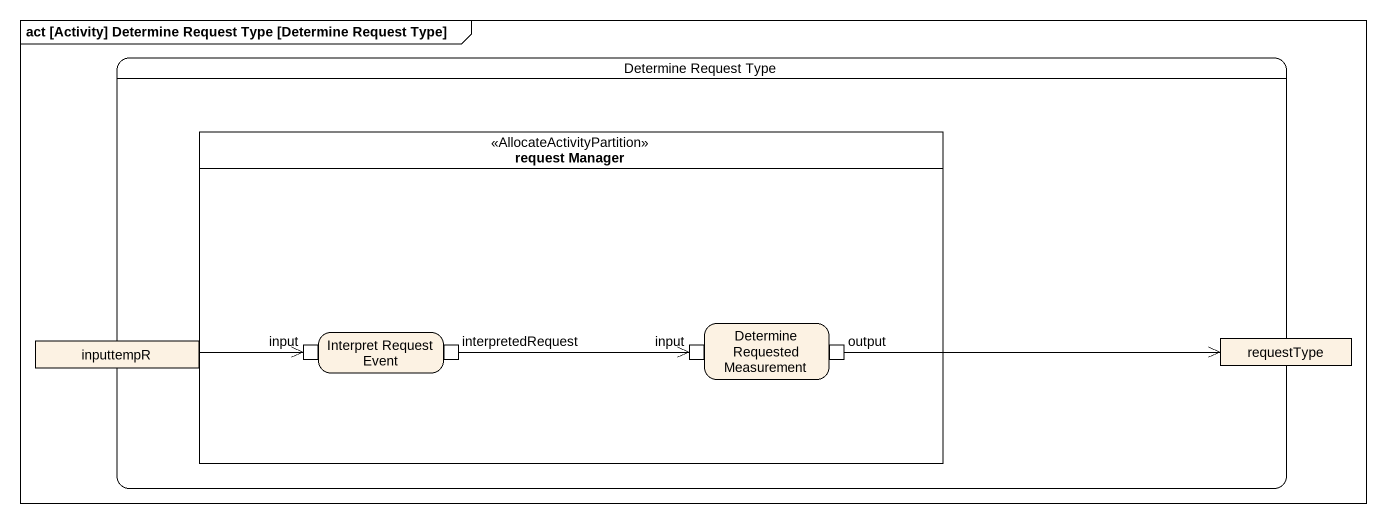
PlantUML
@startuml
mainframe act [Activity] Determine Request Type [Determine Request Type]
hide empty description
state "Determine Request Type" as Determine_Request_Type {
  state "request Manager" as request_Manager <<AllocateActivityPartition>> {
    state "Interpret Request Event" as Interpret_Request_Event {
      state input <<inputPin>>
      state interpretedRequest <<outputPin>>
    }
    state "Determine Requested Measurement" as Determine_Requested {
      state "input" as input_2 <<inputPin>>
      state output <<outputPin>>
    }
  }
  state inputtempR <<object>>
  state requestType <<object>>
}
inputtempR -right-> input
interpretedRequest -right-> input_2
output -right-> requestType
@enduml
